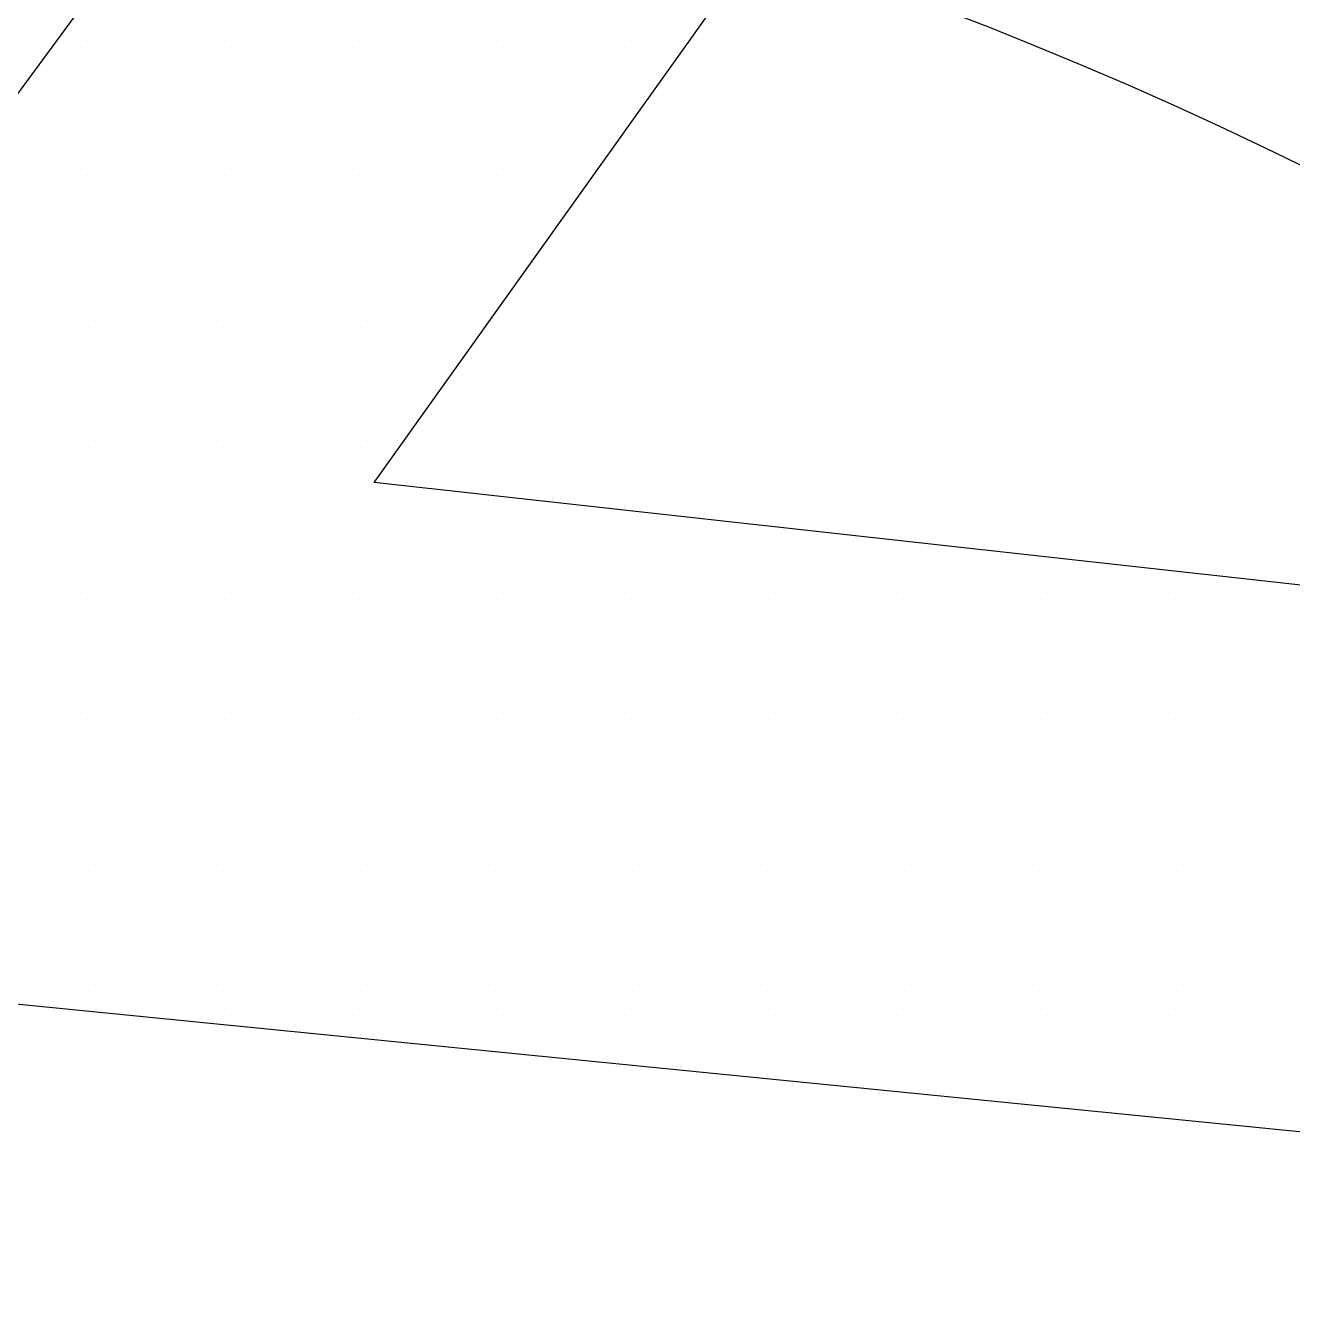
# Paper-space layout 'TOP_A1_00200_01-01-2017_MODELE' of a CAD drawing. Header units: metres. Extents: x 1274 to 2143, y 12 to 312.
# Drawn here: x 1538.615 to 1540.922, y 158.663 to 160.978 of the extents above; entities that cross this region are included whole.
import ezdxf

# ---------------------------------------------------------------- set-up
doc = ezdxf.new("R2010")
doc.units = ezdxf.units.M
doc.header["$LTSCALE"] = 2
doc.set_wipeout_variables(frame=1)
doc.linetypes.add('CACHEX2', pattern=[0.75, 0.5, -0.25])
for name, color, linetype in [('CARTOUCHE', 7, 'Continuous'), ('LOGO', 4, 'Continuous'), ('rosace', 7, 'Continuous')]:
    doc.layers.add(name, color=color, linetype=linetype)

# ---------------------------------------------------------------- blocks, each defined once
blk = doc.blocks.new('A$C715108E3')
at = {"layer": 'LOGO', "color": 131}
for p, q in [((-1.4405, -1.9557), (-1.4405, -1.9557)), ((-1.3512, -1.9557), (-1.3512, -1.9557)), ((-1.2594, -1.9557), (-1.2594, -1.9557)), ((-1.1674, -1.9557), (-1.1674, -1.9557)), ((-1.0761, -1.9557), (-1.0761, -1.9557)), ((-0.9841, -1.9557), (-0.9841, -1.9557)), ((-0.8921, -1.9557), (-0.8921, -1.9557)), ((-0.8008, -1.9557), (-0.8008, -1.9557)), ((-0.7088, -1.9557), (-0.7088, -1.9557)), ((-0.6172, -1.9557), (-0.6172, -1.9557)), ((-0.5255, -1.9557), (-0.5255, -1.9557)), ((-0.4339, -1.9557), (-0.4339, -1.9557)), ((-0.3418, -1.9557), (-0.3418, -1.9557)), ((-0.2508, -1.9557), (-0.2508, -1.9557)), ((-0.1587, -1.9557), (-0.1587, -1.9557)), ((-0.0667, -1.9557), (-0.0667, -1.9557)), ((0.0251, -1.9557), (0.0251, -1.9557)), ((0.1166, -1.9557), (0.1166, -1.9557)), ((0.2084, -1.9557), (0.2084, -1.9557)), ((0.3002, -1.9557), (0.3002, -1.9557)), ((0.3915, -1.9557), (0.3915, -1.9557)), ((-1.5083, -2.0481), (-1.5083, -2.0481)), ((-1.4888, -2.0481), (-1.4888, -2.0481)), ((-1.397, -2.0481), (-1.397, -2.0481)), ((-1.305, -2.0481), (-1.305, -2.0481)), ((-1.2137, -2.0481), (-1.2137, -2.0481)), ((-1.1217, -2.0481), (-1.1217, -2.0481)), ((-1.0296, -2.0481), (-1.0296, -2.0481)), ((-0.9386, -2.0481), (-0.9386, -2.0481)), ((-0.8465, -2.0481), (-0.8465, -2.0481)), ((-0.7549, -2.0481), (-0.7549, -2.0481)), ((-0.6634, -2.0481), (-0.6634, -2.0481)), ((-0.5712, -2.0481), (-0.5712, -2.0481)), ((-0.4796, -2.0481), (-0.4796, -2.0481)), ((-0.3883, -2.0481), (-0.3883, -2.0481)), ((-0.2963, -2.0481), (-0.2963, -2.0481)), ((-0.2043, -2.0481), (-0.2043, -2.0481)), ((-0.1124, -2.0481), (-0.1124, -2.0481)), ((-0.021, -2.0481), (-0.021, -2.0481)), ((0.0708, -2.0481), (0.0708, -2.0481)), ((0.1627, -2.0481), (0.1627, -2.0481)), ((0.2541, -2.0481), (0.2541, -2.0481)), ((0.346, -2.0481), (0.346, -2.0481)), ((-1.4427, -2.1393), (-1.4427, -2.1393)), ((-1.3512, -2.1393), (-1.3512, -2.1393)), ((-1.2594, -2.1393), (-1.2594, -2.1393)), ((-1.1674, -2.1393), (-1.1674, -2.1393)), ((-1.0761, -2.1393), (-1.0761, -2.1393)), ((-0.9841, -2.1393), (-0.9841, -2.1393)), ((-0.8921, -2.1393), (-0.8921, -2.1393)), ((-0.8008, -2.1393), (-0.8008, -2.1393)), ((-0.7088, -2.1393), (-0.7088, -2.1393)), ((-0.6172, -2.1393), (-0.6172, -2.1393)), ((-0.5255, -2.1393), (-0.5255, -2.1393)), ((-0.4339, -2.1393), (-0.4339, -2.1393)), ((-0.3418, -2.1393), (-0.3418, -2.1393)), ((-0.2508, -2.1393), (-0.2508, -2.1393)), ((-0.1587, -2.1393), (-0.1587, -2.1393)), ((-0.0667, -2.1393), (-0.0667, -2.1393)), ((0.0251, -2.1393), (0.0251, -2.1393)), ((0.1166, -2.1393), (0.1166, -2.1393)), ((0.2084, -2.1393), (0.2084, -2.1393)), ((0.3002, -2.1393), (0.3002, -2.1393)), ((-1.4888, -2.2308), (-1.4888, -2.2308)), ((-1.397, -2.2308), (-1.397, -2.2308)), ((-1.305, -2.2308), (-1.305, -2.2308)), ((-1.2137, -2.2308), (-1.2137, -2.2308)), ((-1.1217, -2.2308), (-1.1217, -2.2308)), ((-1.0296, -2.2308), (-1.0296, -2.2308)), ((-0.9386, -2.2308), (-0.9386, -2.2308)), ((-0.8465, -2.2308), (-0.8465, -2.2308)), ((-0.7549, -2.2308), (-0.7549, -2.2308)), ((-0.6634, -2.2308), (-0.6634, -2.2308)), ((-0.5712, -2.2308), (-0.5712, -2.2308)), ((-0.4796, -2.2308), (-0.4796, -2.2308)), ((-0.3883, -2.2308), (-0.3883, -2.2308)), ((-0.2963, -2.2308), (-0.2963, -2.2308)), ((-0.2043, -2.2308), (-0.2043, -2.2308)), ((-0.1124, -2.2308), (-0.1124, -2.2308)), ((-0.021, -2.2308), (-0.021, -2.2308)), ((0.0708, -2.2308), (0.0708, -2.2308)), ((0.1627, -2.2308), (0.1627, -2.2308)), ((0.2541, -2.2308), (0.2541, -2.2308)), ((-1.4427, -2.3232), (-1.4427, -2.3232)), ((-1.3512, -2.3232), (-1.3512, -2.3232)), ((-1.2594, -2.3232), (-1.2594, -2.3232)), ((-1.1674, -2.3232), (-1.1674, -2.3232)), ((-1.0761, -2.3232), (-1.0761, -2.3232)), ((-0.9841, -2.3232), (-0.9841, -2.3232)), ((-0.8921, -2.3232), (-0.8921, -2.3232)), ((-0.8008, -2.3232), (-0.8008, -2.3232)), ((-0.7088, -2.3232), (-0.7088, -2.3232)), ((-0.6172, -2.3232), (-0.6172, -2.3232)), ((-0.5255, -2.3232), (-0.5255, -2.3232)), ((-0.4339, -2.3232), (-0.4339, -2.3232)), ((-0.3418, -2.3232), (-0.3418, -2.3232)), ((-0.2508, -2.3232), (-0.2508, -2.3232)), ((-0.1587, -2.3232), (-0.1587, -2.3232)), ((-0.0667, -2.3232), (-0.0667, -2.3232)), ((0.0251, -2.3232), (0.0251, -2.3232)), ((0.1166, -2.3232), (0.1166, -2.3232)), ((0.2084, -2.3232), (0.2084, -2.3232)), ((-1.4888, -2.4144), (-1.4888, -2.4144)), ((-1.397, -2.4144), (-1.397, -2.4144)), ((-1.305, -2.4144), (-1.305, -2.4144)), ((-1.2137, -2.4144), (-1.2137, -2.4144)), ((-1.1217, -2.4144), (-1.1217, -2.4144)), ((-1.0296, -2.4144), (-1.0296, -2.4144)), ((-0.9386, -2.4144), (-0.9386, -2.4144)), ((-0.8465, -2.4144), (-0.8465, -2.4144)), ((-0.7549, -2.4144), (-0.7549, -2.4144)), ((-0.6634, -2.4144), (-0.6634, -2.4144)), ((-0.5712, -2.4144), (-0.5712, -2.4144)), ((-0.4796, -2.4144), (-0.4796, -2.4144)), ((-0.3883, -2.4144), (-0.3883, -2.4144)), ((-0.2963, -2.4144), (-0.2963, -2.4144)), ((-0.2043, -2.4144), (-0.2043, -2.4144)), ((-0.1124, -2.4144), (-0.1124, -2.4144)), ((-0.021, -2.4144), (-0.021, -2.4144)), ((0.0708, -2.4144), (0.0708, -2.4144)), ((-1.4427, -2.507), (-1.4427, -2.507)), ((-1.3512, -2.507), (-1.3512, -2.507)), ((-1.2594, -2.507), (-1.2594, -2.507)), ((-1.1674, -2.507), (-1.1674, -2.507)), ((-1.0761, -2.507), (-1.0761, -2.507)), ((-0.9841, -2.507), (-0.9841, -2.507)), ((-0.8921, -2.507), (-0.8921, -2.507)), ((-0.8008, -2.507), (-0.8008, -2.507)), ((-0.7088, -2.507), (-0.7088, -2.507)), ((-0.6172, -2.507), (-0.6172, -2.507)), ((-0.5255, -2.507), (-0.5255, -2.507)), ((-0.4339, -2.507), (-0.4339, -2.507)), ((-0.3418, -2.507), (-0.3418, -2.507)), ((-0.2508, -2.507), (-0.2508, -2.507)), ((-0.1587, -2.507), (-0.1587, -2.507)), ((-0.0667, -2.507), (-0.0667, -2.507)), ((0.0251, -2.507), (0.0251, -2.507)), ((-1.4888, -2.5983), (-1.4888, -2.5983)), ((-1.397, -2.5983), (-1.397, -2.5983)), ((-1.305, -2.5983), (-1.305, -2.5983)), ((-1.2137, -2.5983), (-1.2137, -2.5983)), ((-1.1217, -2.5983), (-1.1217, -2.5983)), ((-1.0296, -2.5983), (-1.0296, -2.5983)), ((-0.9386, -2.5983), (-0.9386, -2.5983)), ((-0.8465, -2.5983), (-0.8465, -2.5983)), ((-0.7549, -2.5983), (-0.7549, -2.5983)), ((-0.6634, -2.5983), (-0.6634, -2.5983)), ((-0.5712, -2.5983), (-0.5712, -2.5983)), ((-0.4796, -2.5983), (-0.4796, -2.5983)), ((-0.3883, -2.5983), (-0.3883, -2.5983)), ((-0.2963, -2.5983), (-0.2963, -2.5983)), ((-0.2043, -2.5983), (-0.2043, -2.5983)), ((-0.1124, -2.5983), (-0.1124, -2.5983)), ((-0.021, -2.5983), (-0.021, -2.5983)), ((-1.4427, -2.6898), (-1.4427, -2.6898)), ((-1.3512, -2.6898), (-1.3512, -2.6898)), ((-1.2594, -2.6898), (-1.2594, -2.6898)), ((-1.1674, -2.6898), (-1.1674, -2.6898)), ((-1.0761, -2.6898), (-1.0761, -2.6898)), ((-0.9841, -2.6898), (-0.9841, -2.6898)), ((-0.8921, -2.6898), (-0.8921, -2.6898)), ((-0.8008, -2.6898), (-0.8008, -2.6898)), ((-0.7088, -2.6898), (-0.7088, -2.6898)), ((-0.6172, -2.6898), (-0.6172, -2.6898)), ((-0.5255, -2.6898), (-0.5255, -2.6898)), ((-0.4339, -2.6898), (-0.4339, -2.6898)), ((-0.3418, -2.6898), (-0.3418, -2.6898)), ((-0.2508, -2.6898), (-0.2508, -2.6898)), ((-0.1587, -2.6898), (-0.1587, -2.6898)), ((-0.0667, -2.6898), (-0.0667, -2.6898)), ((-1.4888, -2.782), (-1.4888, -2.782)), ((-1.397, -2.782), (-1.397, -2.782)), ((-1.305, -2.782), (-1.305, -2.782)), ((-1.2137, -2.782), (-1.2137, -2.782)), ((-1.1217, -2.782), (-1.1217, -2.782)), ((-1.0296, -2.782), (-1.0296, -2.782)), ((-0.9386, -2.782), (-0.9386, -2.782)), ((-0.8465, -2.782), (-0.8465, -2.782)), ((-0.7549, -2.782), (-0.7549, -2.782)), ((-0.6634, -2.782), (-0.6634, -2.782)), ((-0.5712, -2.782), (-0.5712, -2.782)), ((-0.4796, -2.782), (-0.4796, -2.782)), ((-0.3883, -2.782), (-0.3883, -2.782)), ((-0.2963, -2.782), (-0.2963, -2.782)), ((-0.2043, -2.782), (-0.2043, -2.782)), ((-0.1124, -2.782), (-0.1124, -2.782)), ((-1.4427, -2.8734), (-1.4427, -2.8734)), ((-1.3512, -2.8734), (-1.3512, -2.8734)), ((-1.2594, -2.8734), (-1.2594, -2.8734)), ((-1.1674, -2.8734), (-1.1674, -2.8734)), ((-1.0761, -2.8734), (-1.0761, -2.8734)), ((-0.9841, -2.8734), (-0.9841, -2.8734)), ((-0.8921, -2.8734), (-0.8921, -2.8734)), ((-0.8008, -2.8734), (-0.8008, -2.8734)), ((-0.7088, -2.8734), (-0.7088, -2.8734)), ((-0.6172, -2.8734), (-0.6172, -2.8734)), ((-0.5255, -2.8734), (-0.5255, -2.8734)), ((-0.4339, -2.8734), (-0.4339, -2.8734)), ((-0.3418, -2.8734), (-0.3418, -2.8734)), ((-0.2508, -2.8734), (-0.2508, -2.8734)), ((-1.4888, -2.9649), (-1.4888, -2.9649)), ((-1.397, -2.9649), (-1.397, -2.9649)), ((-1.305, -2.9649), (-1.305, -2.9649)), ((-1.2137, -2.9649), (-1.2137, -2.9649)), ((-1.1217, -2.9649), (-1.1217, -2.9649)), ((-1.0296, -2.9649), (-1.0296, -2.9649)), ((-0.9386, -2.9649), (-0.9386, -2.9649)), ((-0.8465, -2.9649), (-0.8465, -2.9649)), ((-0.7549, -2.9649), (-0.7549, -2.9649)), ((-0.6634, -2.9649), (-0.6634, -2.9649)), ((-0.5712, -2.9649), (-0.5712, -2.9649)), ((-0.4796, -2.9649), (-0.4796, -2.9649)), ((-0.3883, -2.9649), (-0.3883, -2.9649)), ((-0.2963, -2.9649), (-0.2963, -2.9649)), ((-1.4427, -3.0571), (-1.4427, -3.0571)), ((-1.3512, -3.0571), (-1.3512, -3.0571)), ((-1.2594, -3.0571), (-1.2594, -3.0571)), ((-1.1674, -3.0571), (-1.1674, -3.0571)), ((-1.0761, -3.0571), (-1.0761, -3.0571)), ((-0.9841, -3.0571), (-0.9841, -3.0571)), ((-0.8921, -3.0571), (-0.8921, -3.0571)), ((-0.8008, -3.0571), (-0.8008, -3.0571)), ((-0.7088, -3.0571), (-0.7088, -3.0571)), ((-0.6172, -3.0571), (-0.6172, -3.0571)), ((-0.5255, -3.0571), (-0.5255, -3.0571)), ((-0.4339, -3.0571), (-0.4339, -3.0571)), ((-0.3418, -3.0571), (-0.3418, -3.0571)), ((-1.4888, -3.1485), (-1.4888, -3.1485)), ((-1.397, -3.1485), (-1.397, -3.1485)), ((-1.305, -3.1485), (-1.305, -3.1485)), ((-1.2137, -3.1485), (-1.2137, -3.1485)), ((-1.1217, -3.1485), (-1.1217, -3.1485)), ((-1.0296, -3.1485), (-1.0296, -3.1485)), ((-0.9386, -3.1485), (-0.9386, -3.1485)), ((-0.8465, -3.1485), (-0.8465, -3.1485)), ((-0.7549, -3.1485), (-0.7549, -3.1485)), ((-0.6634, -3.1485), (-0.6634, -3.1485)), ((-0.5712, -3.1485), (-0.5712, -3.1485)), ((-0.4796, -3.1485), (-0.4796, -3.1485)), ((-0.3883, -3.1485), (-0.3883, -3.1485)), ((-1.4427, -3.24), (-1.4427, -3.24)), ((-1.3512, -3.24), (-1.3512, -3.24)), ((-1.2594, -3.24), (-1.2594, -3.24)), ((-1.1674, -3.24), (-1.1674, -3.24)), ((-1.0761, -3.24), (-1.0761, -3.24)), ((-0.9841, -3.24), (-0.9841, -3.24)), ((-0.8921, -3.24), (-0.8921, -3.24)), ((-0.8008, -3.24), (-0.8008, -3.24)), ((-0.7088, -3.24), (-0.7088, -3.24)), ((-0.6172, -3.24), (-0.6172, -3.24)), ((-0.5255, -3.24), (-0.5255, -3.24)), ((-1.4888, -3.3324), (-1.4888, -3.3324)), ((-1.397, -3.3324), (-1.397, -3.3324)), ((-1.305, -3.3324), (-1.305, -3.3324)), ((-1.2137, -3.3324), (-1.2137, -3.3324)), ((-1.1217, -3.3324), (-1.1217, -3.3324)), ((-1.0296, -3.3324), (-1.0296, -3.3324)), ((-0.9386, -3.3324), (-0.9386, -3.3324)), ((-0.8465, -3.3324), (-0.8465, -3.3324)), ((-0.7549, -3.3324), (-0.7549, -3.3324)), ((-0.6634, -3.3324), (-0.6634, -3.3324)), ((-0.5712, -3.3324), (-0.5712, -3.3324)), ((-0.4796, -3.3324), (-0.4796, -3.3324)), ((-0.3883, -3.3324), (-0.3883, -3.3324)), ((-0.2963, -3.3324), (-0.2963, -3.3324)), ((-0.2043, -3.3324), (-0.2043, -3.3324)), ((-0.1124, -3.3324), (-0.1124, -3.3324)), ((-0.021, -3.3324), (-0.021, -3.3324)), ((-1.4427, -3.4237), (-1.4427, -3.4237)), ((-1.3512, -3.4237), (-1.3512, -3.4237)), ((-1.2594, -3.4237), (-1.2594, -3.4237)), ((-1.1674, -3.4237), (-1.1674, -3.4237)), ((-1.0761, -3.4237), (-1.0761, -3.4237)), ((-0.9841, -3.4237), (-0.9841, -3.4237)), ((-0.8921, -3.4237), (-0.8921, -3.4237)), ((-0.8008, -3.4237), (-0.8008, -3.4237)), ((-0.7088, -3.4237), (-0.7088, -3.4237)), ((-0.6172, -3.4237), (-0.6172, -3.4237)), ((-0.5255, -3.4237), (-0.5255, -3.4237)), ((-0.4339, -3.4237), (-0.4339, -3.4237)), ((-0.3418, -3.4237), (-0.3418, -3.4237)), ((-0.2508, -3.4237), (-0.2508, -3.4237)), ((-0.1587, -3.4237), (-0.1587, -3.4237)), ((-0.0667, -3.4237), (-0.0667, -3.4237)), ((0.0251, -3.4237), (0.0251, -3.4237)), ((0.1166, -3.4237), (0.1166, -3.4237)), ((0.2084, -3.4237), (0.2084, -3.4237)), ((0.3002, -3.4237), (0.3002, -3.4237)), ((0.3915, -3.4237), (0.3915, -3.4237)), ((0.4835, -3.4237), (0.4835, -3.4237)), ((0.5755, -3.4237), (0.5755, -3.4237)), ((0.6668, -3.4237), (0.6668, -3.4237)), ((0.7588, -3.4237), (0.7588, -3.4237)), ((0.8509, -3.4237), (0.8509, -3.4237)), ((-1.4888, -3.5153), (-1.4888, -3.5153)), ((-1.397, -3.5153), (-1.397, -3.5153)), ((-1.305, -3.5153), (-1.305, -3.5153)), ((-1.2137, -3.5153), (-1.2137, -3.5153)), ((-1.1217, -3.5153), (-1.1217, -3.5153)), ((-1.0296, -3.5153), (-1.0296, -3.5153)), ((-0.9386, -3.5153), (-0.9386, -3.5153)), ((-0.8465, -3.5153), (-0.8465, -3.5153)), ((-0.7549, -3.5153), (-0.7549, -3.5153)), ((-0.6634, -3.5153), (-0.6634, -3.5153)), ((-0.5712, -3.5153), (-0.5712, -3.5153)), ((-0.4796, -3.5153), (-0.4796, -3.5153)), ((-0.3883, -3.5153), (-0.3883, -3.5153)), ((-0.2963, -3.5153), (-0.2963, -3.5153)), ((-0.2043, -3.5153), (-0.2043, -3.5153)), ((-0.1124, -3.5153), (-0.1124, -3.5153)), ((-0.021, -3.5153), (-0.021, -3.5153)), ((0.0708, -3.5153), (0.0708, -3.5153)), ((0.1627, -3.5153), (0.1627, -3.5153)), ((0.2541, -3.5153), (0.2541, -3.5153)), ((0.346, -3.5153), (0.346, -3.5153)), ((0.438, -3.5153), (0.438, -3.5153)), ((0.5293, -3.5153), (0.5293, -3.5153)), ((0.6213, -3.5153), (0.6213, -3.5153)), ((0.7131, -3.5153), (0.7131, -3.5153)), ((0.8044, -3.5153), (0.8044, -3.5153)), ((0.8962, -3.5153), (0.8962, -3.5153)), ((0.988, -3.5153), (0.988, -3.5153)), ((1.0801, -3.5153), (1.0801, -3.5153)), ((1.1713, -3.5153), (1.1713, -3.5153)), ((1.2634, -3.5153), (1.2634, -3.5153)), ((1.3554, -3.5153), (1.3554, -3.5153)), ((1.4466, -3.5153), (1.4466, -3.5153)), ((1.5387, -3.5153), (1.5387, -3.5153)), ((1.6305, -3.5153), (1.6305, -3.5153)), ((-1.4427, -3.6077), (-1.4427, -3.6077)), ((-1.3512, -3.6077), (-1.3512, -3.6077)), ((-1.2594, -3.6077), (-1.2594, -3.6077)), ((-1.1674, -3.6077), (-1.1674, -3.6077)), ((-1.0761, -3.6077), (-1.0761, -3.6077)), ((-0.9841, -3.6077), (-0.9841, -3.6077)), ((-0.8921, -3.6077), (-0.8921, -3.6077)), ((-0.8008, -3.6077), (-0.8008, -3.6077)), ((-0.7088, -3.6077), (-0.7088, -3.6077)), ((-0.6172, -3.6077), (-0.6172, -3.6077)), ((-0.5255, -3.6077), (-0.5255, -3.6077)), ((-0.4339, -3.6077), (-0.4339, -3.6077)), ((-0.3418, -3.6077), (-0.3418, -3.6077)), ((-0.2508, -3.6077), (-0.2508, -3.6077)), ((-0.1587, -3.6077), (-0.1587, -3.6077)), ((-0.0667, -3.6077), (-0.0667, -3.6077)), ((0.0251, -3.6077), (0.0251, -3.6077)), ((0.1166, -3.6077), (0.1166, -3.6077)), ((0.2084, -3.6077), (0.2084, -3.6077)), ((0.3002, -3.6077), (0.3002, -3.6077)), ((0.3915, -3.6077), (0.3915, -3.6077)), ((0.4835, -3.6077), (0.4835, -3.6077)), ((0.5755, -3.6077), (0.5755, -3.6077)), ((0.6668, -3.6077), (0.6668, -3.6077)), ((0.7588, -3.6077), (0.7588, -3.6077)), ((0.8509, -3.6077), (0.8509, -3.6077)), ((0.9425, -3.6077), (0.9425, -3.6077)), ((1.0341, -3.6077), (1.0341, -3.6077)), ((1.1258, -3.6077), (1.1258, -3.6077)), ((1.2178, -3.6077), (1.2178, -3.6077)), ((1.3091, -3.6077), (1.3091, -3.6077)), ((1.4011, -3.6077), (1.4011, -3.6077)), ((1.4929, -3.6077), (1.4929, -3.6077)), ((1.584, -3.6077), (1.584, -3.6077)), ((1.6762, -3.6077), (1.6762, -3.6077)), ((1.7681, -3.6077), (1.7681, -3.6077)), ((1.8591, -3.6077), (1.8591, -3.6077)), ((1.9512, -3.6077), (1.9512, -3.6077)), ((2.0432, -3.6077), (2.0432, -3.6077)), ((2.1344, -3.6077), (2.1344, -3.6077)), ((2.2265, -3.6077), (2.2265, -3.6077)), ((2.3183, -3.6077), (2.3183, -3.6077)), ((-1.4888, -3.699), (-1.4888, -3.699)), ((-1.397, -3.699), (-1.397, -3.699)), ((-1.305, -3.699), (-1.305, -3.699)), ((-1.2137, -3.699), (-1.2137, -3.699)), ((-1.1217, -3.699), (-1.1217, -3.699)), ((-1.0296, -3.699), (-1.0296, -3.699)), ((-0.9386, -3.699), (-0.9386, -3.699)), ((-0.8465, -3.699), (-0.8465, -3.699)), ((-0.7549, -3.699), (-0.7549, -3.699)), ((-0.6634, -3.699), (-0.6634, -3.699)), ((-0.5712, -3.699), (-0.5712, -3.699)), ((-0.4796, -3.699), (-0.4796, -3.699)), ((-0.3883, -3.699), (-0.3883, -3.699)), ((-0.2963, -3.699), (-0.2963, -3.699)), ((-0.2043, -3.699), (-0.2043, -3.699)), ((-0.1124, -3.699), (-0.1124, -3.699)), ((-0.021, -3.699), (-0.021, -3.699)), ((0.0708, -3.699), (0.0708, -3.699)), ((0.1627, -3.699), (0.1627, -3.699)), ((0.2541, -3.699), (0.2541, -3.699)), ((0.346, -3.699), (0.346, -3.699)), ((0.438, -3.699), (0.438, -3.699)), ((0.5293, -3.699), (0.5293, -3.699)), ((0.6213, -3.699), (0.6213, -3.699)), ((0.7131, -3.699), (0.7131, -3.699)), ((0.8044, -3.699), (0.8044, -3.699)), ((0.8962, -3.699), (0.8962, -3.699)), ((0.988, -3.699), (0.988, -3.699)), ((1.0801, -3.699), (1.0801, -3.699)), ((1.1713, -3.699), (1.1713, -3.699)), ((1.2634, -3.699), (1.2634, -3.699)), ((1.3554, -3.699), (1.3554, -3.699)), ((1.4466, -3.699), (1.4466, -3.699)), ((1.5387, -3.699), (1.5387, -3.699)), ((1.6305, -3.699), (1.6305, -3.699)), ((1.722, -3.699), (1.722, -3.699)), ((1.8138, -3.699), (1.8138, -3.699)), ((1.9056, -3.699), (1.9056, -3.699)), ((1.9969, -3.699), (1.9969, -3.699)), ((2.0889, -3.699), (2.0889, -3.699)), ((2.1807, -3.699), (2.1807, -3.699)), ((2.2726, -3.699), (2.2726, -3.699)), ((-1.4427, -3.7904), (-1.4427, -3.7904)), ((-1.3512, -3.7904), (-1.3512, -3.7904)), ((-1.2594, -3.7904), (-1.2594, -3.7904)), ((-1.1674, -3.7904), (-1.1674, -3.7904)), ((-1.0761, -3.7904), (-1.0761, -3.7904)), ((-0.9841, -3.7904), (-0.9841, -3.7904)), ((-0.8921, -3.7904), (-0.8921, -3.7904)), ((-0.8008, -3.7904), (-0.8008, -3.7904)), ((-0.7088, -3.7904), (-0.7088, -3.7904)), ((-0.6172, -3.7904), (-0.6172, -3.7904)), ((-0.5255, -3.7904), (-0.5255, -3.7904)), ((-0.4339, -3.7904), (-0.4339, -3.7904)), ((-0.3418, -3.7904), (-0.3418, -3.7904)), ((-0.2508, -3.7904), (-0.2508, -3.7904)), ((-0.1587, -3.7904), (-0.1587, -3.7904)), ((-0.0667, -3.7904), (-0.0667, -3.7904)), ((0.0251, -3.7904), (0.0251, -3.7904)), ((0.1166, -3.7904), (0.1166, -3.7904)), ((0.2084, -3.7904), (0.2084, -3.7904)), ((0.3002, -3.7904), (0.3002, -3.7904)), ((0.3915, -3.7904), (0.3915, -3.7904)), ((0.4835, -3.7904), (0.4835, -3.7904)), ((0.5755, -3.7904), (0.5755, -3.7904)), ((0.6668, -3.7904), (0.6668, -3.7904)), ((0.7588, -3.7904), (0.7588, -3.7904)), ((0.8509, -3.7904), (0.8509, -3.7904)), ((0.9425, -3.7904), (0.9425, -3.7904)), ((1.0341, -3.7904), (1.0341, -3.7904)), ((1.1258, -3.7904), (1.1258, -3.7904)), ((1.2178, -3.7904), (1.2178, -3.7904)), ((1.3091, -3.7904), (1.3091, -3.7904)), ((1.4011, -3.7904), (1.4011, -3.7904)), ((1.4929, -3.7904), (1.4929, -3.7904)), ((1.584, -3.7904), (1.584, -3.7904)), ((1.6762, -3.7904), (1.6762, -3.7904)), ((1.7681, -3.7904), (1.7681, -3.7904)), ((1.8591, -3.7904), (1.8591, -3.7904)), ((1.9512, -3.7904), (1.9512, -3.7904)), ((2.0432, -3.7904), (2.0432, -3.7904)), ((2.1344, -3.7904), (2.1344, -3.7904)), ((2.2265, -3.7904), (2.2265, -3.7904)), ((2.3183, -3.7904), (2.3183, -3.7904)), ((-1.4888, -3.8826), (-1.4888, -3.8826)), ((-1.397, -3.8826), (-1.397, -3.8826)), ((-1.305, -3.8826), (-1.305, -3.8826)), ((-1.2137, -3.8826), (-1.2137, -3.8826)), ((-1.1217, -3.8826), (-1.1217, -3.8826)), ((-1.0296, -3.8826), (-1.0296, -3.8826)), ((-0.9386, -3.8826), (-0.9386, -3.8826)), ((-0.8465, -3.8826), (-0.8465, -3.8826)), ((-0.7549, -3.8826), (-0.7549, -3.8826)), ((-0.6634, -3.8826), (-0.6634, -3.8826)), ((-0.5712, -3.8826), (-0.5712, -3.8826)), ((-0.4796, -3.8826), (-0.4796, -3.8826)), ((-0.3883, -3.8826), (-0.3883, -3.8826)), ((-0.2963, -3.8826), (-0.2963, -3.8826)), ((-0.2043, -3.8826), (-0.2043, -3.8826)), ((-0.1124, -3.8826), (-0.1124, -3.8826)), ((-0.021, -3.8826), (-0.021, -3.8826)), ((0.0708, -3.8826), (0.0708, -3.8826)), ((0.1627, -3.8826), (0.1627, -3.8826)), ((0.2541, -3.8826), (0.2541, -3.8826)), ((0.346, -3.8826), (0.346, -3.8826)), ((0.438, -3.8826), (0.438, -3.8826)), ((0.5293, -3.8826), (0.5293, -3.8826)), ((0.6213, -3.8826), (0.6213, -3.8826)), ((0.7131, -3.8826), (0.7131, -3.8826)), ((0.8044, -3.8826), (0.8044, -3.8826)), ((0.8962, -3.8826), (0.8962, -3.8826)), ((0.988, -3.8826), (0.988, -3.8826)), ((1.0801, -3.8826), (1.0801, -3.8826)), ((1.1713, -3.8826), (1.1713, -3.8826)), ((1.2634, -3.8826), (1.2634, -3.8826)), ((1.3554, -3.8826), (1.3554, -3.8826)), ((1.4466, -3.8826), (1.4466, -3.8826)), ((1.5387, -3.8826), (1.5387, -3.8826)), ((1.6305, -3.8826), (1.6305, -3.8826)), ((1.722, -3.8826), (1.722, -3.8826)), ((1.8138, -3.8826), (1.8138, -3.8826)), ((1.9056, -3.8826), (1.9056, -3.8826)), ((1.9969, -3.8826), (1.9969, -3.8826)), ((2.0889, -3.8826), (2.0889, -3.8826)), ((2.1807, -3.8826), (2.1807, -3.8826)), ((2.2726, -3.8826), (2.2726, -3.8826)), ((-1.4427, -3.9741), (-1.4427, -3.9741)), ((-1.3512, -3.9741), (-1.3512, -3.9741)), ((-1.2594, -3.9741), (-1.2594, -3.9741)), ((-1.1674, -3.9741), (-1.1674, -3.9741)), ((-1.0761, -3.9741), (-1.0761, -3.9741)), ((-0.9841, -3.9741), (-0.9841, -3.9741)), ((-0.8921, -3.9741), (-0.8921, -3.9741)), ((-0.8008, -3.9741), (-0.8008, -3.9741)), ((-0.7088, -3.9741), (-0.7088, -3.9741)), ((-0.6172, -3.9741), (-0.6172, -3.9741)), ((-0.5255, -3.9741), (-0.5255, -3.9741)), ((-0.4339, -3.9741), (-0.4339, -3.9741)), ((-0.3418, -3.9741), (-0.3418, -3.9741)), ((-0.2508, -3.9741), (-0.2508, -3.9741)), ((-0.1587, -3.9741), (-0.1587, -3.9741)), ((-0.0667, -3.9741), (-0.0667, -3.9741)), ((0.0251, -3.9741), (0.0251, -3.9741)), ((0.1166, -3.9741), (0.1166, -3.9741)), ((0.2084, -3.9741), (0.2084, -3.9741)), ((0.3002, -3.9741), (0.3002, -3.9741)), ((0.3915, -3.9741), (0.3915, -3.9741)), ((0.4835, -3.9741), (0.4835, -3.9741)), ((0.5755, -3.9741), (0.5755, -3.9741)), ((0.6668, -3.9741), (0.6668, -3.9741)), ((0.7588, -3.9741), (0.7588, -3.9741)), ((0.8509, -3.9741), (0.8509, -3.9741)), ((0.9425, -3.9741), (0.9425, -3.9741)), ((1.0341, -3.9741), (1.0341, -3.9741)), ((1.1258, -3.9741), (1.1258, -3.9741)), ((1.2178, -3.9741), (1.2178, -3.9741)), ((1.3091, -3.9741), (1.3091, -3.9741)), ((1.4011, -3.9741), (1.4011, -3.9741)), ((1.4929, -3.9741), (1.4929, -3.9741)), ((1.584, -3.9741), (1.584, -3.9741)), ((1.6762, -3.9741), (1.6762, -3.9741)), ((1.7681, -3.9741), (1.7681, -3.9741)), ((1.8591, -3.9741), (1.8591, -3.9741)), ((1.9512, -3.9741), (1.9512, -3.9741)), ((2.0432, -3.9741), (2.0432, -3.9741)), ((2.1344, -3.9741), (2.1344, -3.9741)), ((2.2265, -3.9741), (2.2265, -3.9741)), ((2.3183, -3.9741), (2.3183, -3.9741)), ((-1.4888, -4.0654), (-1.4888, -4.0654)), ((-1.397, -4.0654), (-1.397, -4.0654)), ((-1.305, -4.0654), (-1.305, -4.0654)), ((-1.2137, -4.0654), (-1.2137, -4.0654)), ((-1.1217, -4.0654), (-1.1217, -4.0654)), ((-1.0296, -4.0654), (-1.0296, -4.0654)), ((-0.9386, -4.0654), (-0.9386, -4.0654)), ((-0.8465, -4.0654), (-0.8465, -4.0654)), ((-0.7549, -4.0654), (-0.7549, -4.0654)), ((-0.6634, -4.0654), (-0.6634, -4.0654)), ((-0.5712, -4.0654), (-0.5712, -4.0654)), ((-0.4796, -4.0654), (-0.4796, -4.0654)), ((-0.3883, -4.0654), (-0.3883, -4.0654)), ((-0.2963, -4.0654), (-0.2963, -4.0654)), ((-0.2043, -4.0654), (-0.2043, -4.0654)), ((-0.1124, -4.0654), (-0.1124, -4.0654)), ((-0.021, -4.0654), (-0.021, -4.0654)), ((0.0708, -4.0654), (0.0708, -4.0654)), ((0.1627, -4.0654), (0.1627, -4.0654)), ((0.2541, -4.0654), (0.2541, -4.0654)), ((0.346, -4.0654), (0.346, -4.0654)), ((0.438, -4.0654), (0.438, -4.0654)), ((0.5293, -4.0654), (0.5293, -4.0654)), ((0.6213, -4.0654), (0.6213, -4.0654)), ((0.7131, -4.0654), (0.7131, -4.0654)), ((0.8044, -4.0654), (0.8044, -4.0654)), ((0.8962, -4.0654), (0.8962, -4.0654)), ((0.988, -4.0654), (0.988, -4.0654)), ((1.0801, -4.0654), (1.0801, -4.0654)), ((1.1713, -4.0654), (1.1713, -4.0654)), ((1.2634, -4.0654), (1.2634, -4.0654)), ((1.3554, -4.0654), (1.3554, -4.0654)), ((1.4466, -4.0654), (1.4466, -4.0654)), ((1.5387, -4.0654), (1.5387, -4.0654)), ((1.6305, -4.0654), (1.6305, -4.0654)), ((1.722, -4.0654), (1.722, -4.0654)), ((1.8138, -4.0654), (1.8138, -4.0654)), ((1.9056, -4.0654), (1.9056, -4.0654)), ((1.9969, -4.0654), (1.9969, -4.0654)), ((2.0889, -4.0654), (2.0889, -4.0654)), ((2.1807, -4.0654), (2.1807, -4.0654)), ((2.2726, -4.0654), (2.2726, -4.0654)), ((-1.4427, -4.1578), (-1.4427, -4.1578)), ((-1.3512, -4.1578), (-1.3512, -4.1578)), ((-1.2594, -4.1578), (-1.2594, -4.1578)), ((-1.1674, -4.1578), (-1.1674, -4.1578)), ((-1.0761, -4.1578), (-1.0761, -4.1578)), ((-0.9841, -4.1578), (-0.9841, -4.1578)), ((-0.8921, -4.1578), (-0.8921, -4.1578)), ((-0.8008, -4.1578), (-0.8008, -4.1578)), ((-0.7088, -4.1578), (-0.7088, -4.1578)), ((-0.6172, -4.1578), (-0.6172, -4.1578)), ((-0.5255, -4.1578), (-0.5255, -4.1578)), ((-0.4339, -4.1578), (-0.4339, -4.1578)), ((-0.3418, -4.1578), (-0.3418, -4.1578)), ((-0.2508, -4.1578), (-0.2508, -4.1578)), ((-0.1587, -4.1578), (-0.1587, -4.1578)), ((-0.0667, -4.1578), (-0.0667, -4.1578)), ((0.0251, -4.1578), (0.0251, -4.1578)), ((0.1166, -4.1578), (0.1166, -4.1578)), ((0.2084, -4.1578), (0.2084, -4.1578)), ((0.3002, -4.1578), (0.3002, -4.1578)), ((0.3915, -4.1578), (0.3915, -4.1578)), ((0.4835, -4.1578), (0.4835, -4.1578)), ((0.5755, -4.1578), (0.5755, -4.1578)), ((0.6668, -4.1578), (0.6668, -4.1578)), ((0.7588, -4.1578), (0.7588, -4.1578)), ((0.8509, -4.1578), (0.8509, -4.1578)), ((0.9425, -4.1578), (0.9425, -4.1578)), ((1.0341, -4.1578), (1.0341, -4.1578)), ((1.1258, -4.1578), (1.1258, -4.1578)), ((1.2178, -4.1578), (1.2178, -4.1578)), ((1.3091, -4.1578), (1.3091, -4.1578)), ((1.4011, -4.1578), (1.4011, -4.1578)), ((1.4929, -4.1578), (1.4929, -4.1578)), ((1.584, -4.1578), (1.584, -4.1578)), ((1.6762, -4.1578), (1.6762, -4.1578)), ((1.7681, -4.1578), (1.7681, -4.1578)), ((1.8591, -4.1578), (1.8591, -4.1578)), ((1.9512, -4.1578), (1.9512, -4.1578)), ((2.0432, -4.1578), (2.0432, -4.1578)), ((2.1344, -4.1578), (2.1344, -4.1578)), ((2.2265, -4.1578), (2.2265, -4.1578)), ((2.3183, -4.1578), (2.3183, -4.1578)), ((-1.4888, -4.2494), (-1.4888, -4.2494)), ((-1.397, -4.2494), (-1.397, -4.2494)), ((-1.305, -4.2494), (-1.305, -4.2494)), ((-1.2137, -4.2494), (-1.2137, -4.2494)), ((-1.1217, -4.2494), (-1.1217, -4.2494)), ((-1.0296, -4.2494), (-1.0296, -4.2494)), ((-0.9386, -4.2494), (-0.9386, -4.2494)), ((-0.8465, -4.2494), (-0.8465, -4.2494)), ((-0.7549, -4.2494), (-0.7549, -4.2494)), ((-0.6634, -4.2494), (-0.6634, -4.2494)), ((-0.5712, -4.2494), (-0.5712, -4.2494)), ((-0.4796, -4.2494), (-0.4796, -4.2494)), ((-0.3883, -4.2494), (-0.3883, -4.2494)), ((-0.2963, -4.2494), (-0.2963, -4.2494)), ((-0.2043, -4.2494), (-0.2043, -4.2494)), ((-0.1124, -4.2494), (-0.1124, -4.2494)), ((-0.021, -4.2494), (-0.021, -4.2494)), ((0.0708, -4.2494), (0.0708, -4.2494)), ((0.1627, -4.2494), (0.1627, -4.2494)), ((0.2541, -4.2494), (0.2541, -4.2494)), ((0.346, -4.2494), (0.346, -4.2494)), ((0.438, -4.2494), (0.438, -4.2494)), ((0.5293, -4.2494), (0.5293, -4.2494)), ((0.6213, -4.2494), (0.6213, -4.2494)), ((0.7131, -4.2494), (0.7131, -4.2494)), ((0.8044, -4.2494), (0.8044, -4.2494)), ((0.8962, -4.2494), (0.8962, -4.2494)), ((0.988, -4.2494), (0.988, -4.2494)), ((1.0801, -4.2494), (1.0801, -4.2494)), ((1.1713, -4.2494), (1.1713, -4.2494)), ((1.2634, -4.2494), (1.2634, -4.2494)), ((1.3554, -4.2494), (1.3554, -4.2494)), ((1.4466, -4.2494), (1.4466, -4.2494)), ((1.5387, -4.2494), (1.5387, -4.2494)), ((1.6305, -4.2494), (1.6305, -4.2494)), ((1.722, -4.2494), (1.722, -4.2494)), ((1.8138, -4.2494), (1.8138, -4.2494)), ((1.9056, -4.2494), (1.9056, -4.2494)), ((1.9969, -4.2494), (1.9969, -4.2494)), ((2.0889, -4.2494), (2.0889, -4.2494)), ((2.1807, -4.2494), (2.1807, -4.2494)), ((2.2726, -4.2494), (2.2726, -4.2494)), ((-1.4427, -4.3407), (-1.4427, -4.3407)), ((-1.3512, -4.3407), (-1.3512, -4.3407)), ((-1.2594, -4.3407), (-1.2594, -4.3407)), ((-1.1674, -4.3407), (-1.1674, -4.3407)), ((-1.0761, -4.3407), (-1.0761, -4.3407)), ((-0.9841, -4.3407), (-0.9841, -4.3407)), ((-0.8921, -4.3407), (-0.8921, -4.3407)), ((-0.8008, -4.3407), (-0.8008, -4.3407)), ((-0.7088, -4.3407), (-0.7088, -4.3407)), ((-0.6172, -4.3407), (-0.6172, -4.3407)), ((-0.5255, -4.3407), (-0.5255, -4.3407)), ((-0.4339, -4.3407), (-0.4339, -4.3407)), ((-0.3418, -4.3407), (-0.3418, -4.3407)), ((-0.2508, -4.3407), (-0.2508, -4.3407)), ((-0.1587, -4.3407), (-0.1587, -4.3407)), ((-0.0667, -4.3407), (-0.0667, -4.3407)), ((0.0251, -4.3407), (0.0251, -4.3407)), ((0.1166, -4.3407), (0.1166, -4.3407)), ((0.2084, -4.3407), (0.2084, -4.3407)), ((0.3002, -4.3407), (0.3002, -4.3407)), ((0.3915, -4.3407), (0.3915, -4.3407)), ((0.4835, -4.3407), (0.4835, -4.3407)), ((0.5755, -4.3407), (0.5755, -4.3407)), ((0.6668, -4.3407), (0.6668, -4.3407)), ((0.7588, -4.3407), (0.7588, -4.3407)), ((0.8509, -4.3407), (0.8509, -4.3407)), ((0.9425, -4.3407), (0.9425, -4.3407)), ((1.0341, -4.3407), (1.0341, -4.3407)), ((1.1258, -4.3407), (1.1258, -4.3407)), ((1.2178, -4.3407), (1.2178, -4.3407)), ((1.3091, -4.3407), (1.3091, -4.3407)), ((1.4011, -4.3407), (1.4011, -4.3407)), ((1.4929, -4.3407), (1.4929, -4.3407)), ((1.584, -4.3407), (1.584, -4.3407)), ((1.6762, -4.3407), (1.6762, -4.3407)), ((1.7681, -4.3407), (1.7681, -4.3407)), ((1.8591, -4.3407), (1.8591, -4.3407)), ((1.9512, -4.3407), (1.9512, -4.3407)), ((2.0432, -4.3407), (2.0432, -4.3407)), ((2.1344, -4.3407), (2.1344, -4.3407)), ((2.2265, -4.3407), (2.2265, -4.3407)), ((2.3183, -4.3407), (2.3183, -4.3407)), ((-1.4888, -4.4331), (-1.4888, -4.4331)), ((-1.397, -4.4331), (-1.397, -4.4331)), ((-1.305, -4.4331), (-1.305, -4.4331)), ((-1.2137, -4.4331), (-1.2137, -4.4331)), ((-1.1217, -4.4331), (-1.1217, -4.4331)), ((-1.0296, -4.4331), (-1.0296, -4.4331)), ((-0.9386, -4.4331), (-0.9386, -4.4331)), ((-0.8465, -4.4331), (-0.8465, -4.4331)), ((-0.7549, -4.4331), (-0.7549, -4.4331)), ((-0.6634, -4.4331), (-0.6634, -4.4331)), ((-0.5712, -4.4331), (-0.5712, -4.4331)), ((-0.4796, -4.4331), (-0.4796, -4.4331)), ((-0.3883, -4.4331), (-0.3883, -4.4331)), ((-0.2963, -4.4331), (-0.2963, -4.4331)), ((-0.2043, -4.4331), (-0.2043, -4.4331)), ((-0.1124, -4.4331), (-0.1124, -4.4331)), ((-0.021, -4.4331), (-0.021, -4.4331)), ((0.0708, -4.4331), (0.0708, -4.4331)), ((0.1627, -4.4331), (0.1627, -4.4331)), ((0.2541, -4.4331), (0.2541, -4.4331)), ((0.346, -4.4331), (0.346, -4.4331)), ((0.438, -4.4331), (0.438, -4.4331)), ((0.5293, -4.4331), (0.5293, -4.4331)), ((0.6213, -4.4331), (0.6213, -4.4331)), ((0.7131, -4.4331), (0.7131, -4.4331)), ((0.8044, -4.4331), (0.8044, -4.4331)), ((0.8962, -4.4331), (0.8962, -4.4331)), ((0.988, -4.4331), (0.988, -4.4331)), ((1.0801, -4.4331), (1.0801, -4.4331)), ((1.1713, -4.4331), (1.1713, -4.4331)), ((1.2634, -4.4331), (1.2634, -4.4331)), ((1.3554, -4.4331), (1.3554, -4.4331)), ((1.4466, -4.4331), (1.4466, -4.4331)), ((1.5387, -4.4331), (1.5387, -4.4331)), ((1.6305, -4.4331), (1.6305, -4.4331)), ((1.722, -4.4331), (1.722, -4.4331)), ((1.8138, -4.4331), (1.8138, -4.4331)), ((1.9056, -4.4331), (1.9056, -4.4331)), ((1.9969, -4.4331), (1.9969, -4.4331)), ((2.0889, -4.4331), (2.0889, -4.4331)), ((2.1807, -4.4331), (2.1807, -4.4331)), ((2.2726, -4.4331), (2.2726, -4.4331)), ((-1.4427, -4.5245), (-1.4427, -4.5245)), ((-1.3512, -4.5245), (-1.3512, -4.5245)), ((-1.2594, -4.5245), (-1.2594, -4.5245)), ((-1.1674, -4.5245), (-1.1674, -4.5245)), ((-1.0761, -4.5245), (-1.0761, -4.5245)), ((-0.9841, -4.5245), (-0.9841, -4.5245)), ((-0.8921, -4.5245), (-0.8921, -4.5245)), ((-0.8008, -4.5245), (-0.8008, -4.5245)), ((-0.7088, -4.5245), (-0.7088, -4.5245)), ((-0.6172, -4.5245), (-0.6172, -4.5245)), ((-0.5255, -4.5245), (-0.5255, -4.5245)), ((-0.4339, -4.5245), (-0.4339, -4.5245)), ((-0.3418, -4.5245), (-0.3418, -4.5245)), ((-0.2508, -4.5245), (-0.2508, -4.5245)), ((-0.1587, -4.5245), (-0.1587, -4.5245)), ((-0.0667, -4.5245), (-0.0667, -4.5245)), ((0.0251, -4.5245), (0.0251, -4.5245)), ((0.1166, -4.5245), (0.1166, -4.5245)), ((0.2084, -4.5245), (0.2084, -4.5245)), ((0.3002, -4.5245), (0.3002, -4.5245)), ((0.3915, -4.5245), (0.3915, -4.5245)), ((0.4835, -4.5245), (0.4835, -4.5245)), ((0.5755, -4.5245), (0.5755, -4.5245)), ((0.6668, -4.5245), (0.6668, -4.5245)), ((0.7588, -4.5245), (0.7588, -4.5245)), ((0.8509, -4.5245), (0.8509, -4.5245)), ((0.9425, -4.5245), (0.9425, -4.5245)), ((1.0341, -4.5245), (1.0341, -4.5245)), ((1.1258, -4.5245), (1.1258, -4.5245)), ((1.2178, -4.5245), (1.2178, -4.5245)), ((1.3091, -4.5245), (1.3091, -4.5245)), ((1.4011, -4.5245), (1.4011, -4.5245)), ((1.4929, -4.5245), (1.4929, -4.5245)), ((1.584, -4.5245), (1.584, -4.5245)), ((1.6762, -4.5245), (1.6762, -4.5245)), ((1.7681, -4.5245), (1.7681, -4.5245)), ((1.8591, -4.5245), (1.8591, -4.5245)), ((1.9512, -4.5245), (1.9512, -4.5245)), ((2.0432, -4.5245), (2.0432, -4.5245)), ((2.1344, -4.5245), (2.1344, -4.5245)), ((2.2265, -4.5245), (2.2265, -4.5245)), ((2.3183, -4.5245), (2.3183, -4.5245)), ((-1.4888, -4.6156), (-1.4888, -4.6156)), ((-1.397, -4.6156), (-1.397, -4.6156)), ((-1.305, -4.6156), (-1.305, -4.6156)), ((-1.2137, -4.6156), (-1.2137, -4.6156)), ((-1.1217, -4.6156), (-1.1217, -4.6156)), ((-1.0296, -4.6156), (-1.0296, -4.6156)), ((-0.9386, -4.6156), (-0.9386, -4.6156)), ((-0.8465, -4.6156), (-0.8465, -4.6156)), ((-0.7549, -4.6156), (-0.7549, -4.6156)), ((-0.6634, -4.6156), (-0.6634, -4.6156)), ((-0.5712, -4.6156), (-0.5712, -4.6156)), ((-0.4796, -4.6156), (-0.4796, -4.6156)), ((-0.3883, -4.6156), (-0.3883, -4.6156)), ((-0.2963, -4.6156), (-0.2963, -4.6156)), ((-0.2043, -4.6156), (-0.2043, -4.6156)), ((-0.1124, -4.6156), (-0.1124, -4.6156)), ((-0.021, -4.6156), (-0.021, -4.6156)), ((0.0708, -4.6156), (0.0708, -4.6156)), ((0.1627, -4.6156), (0.1627, -4.6156)), ((0.2541, -4.6156), (0.2541, -4.6156)), ((0.346, -4.6156), (0.346, -4.6156)), ((0.438, -4.6156), (0.438, -4.6156)), ((0.5293, -4.6156), (0.5293, -4.6156)), ((0.6213, -4.6156), (0.6213, -4.6156)), ((0.7131, -4.6156), (0.7131, -4.6156)), ((0.8044, -4.6156), (0.8044, -4.6156)), ((0.8962, -4.6156), (0.8962, -4.6156)), ((0.988, -4.6156), (0.988, -4.6156)), ((1.0801, -4.6156), (1.0801, -4.6156)), ((1.1713, -4.6156), (1.1713, -4.6156)), ((1.2634, -4.6156), (1.2634, -4.6156)), ((1.3554, -4.6156), (1.3554, -4.6156)), ((1.4466, -4.6156), (1.4466, -4.6156)), ((1.5387, -4.6156), (1.5387, -4.6156)), ((1.6305, -4.6156), (1.6305, -4.6156)), ((1.722, -4.6156), (1.722, -4.6156)), ((1.8138, -4.6156), (1.8138, -4.6156)), ((1.9056, -4.6156), (1.9056, -4.6156)), ((1.9969, -4.6156), (1.9969, -4.6156)), ((2.0889, -4.6156), (2.0889, -4.6156)), ((2.1807, -4.6156), (2.1807, -4.6156)), ((2.2726, -4.6156), (2.2726, -4.6156)), ((-1.4427, -4.7082), (-1.4427, -4.7082)), ((-1.3512, -4.7082), (-1.3512, -4.7082)), ((-1.2594, -4.7082), (-1.2594, -4.7082)), ((-1.1674, -4.7082), (-1.1674, -4.7082)), ((-1.0761, -4.7082), (-1.0761, -4.7082)), ((-0.9841, -4.7082), (-0.9841, -4.7082)), ((-0.8921, -4.7082), (-0.8921, -4.7082)), ((-0.8008, -4.7082), (-0.8008, -4.7082)), ((-0.7088, -4.7082), (-0.7088, -4.7082)), ((-0.6172, -4.7082), (-0.6172, -4.7082)), ((-0.5255, -4.7082), (-0.5255, -4.7082)), ((-0.4339, -4.7082), (-0.4339, -4.7082)), ((-0.3418, -4.7082), (-0.3418, -4.7082)), ((-0.2508, -4.7082), (-0.2508, -4.7082)), ((-0.1587, -4.7082), (-0.1587, -4.7082)), ((-0.0667, -4.7082), (-0.0667, -4.7082)), ((0.0251, -4.7082), (0.0251, -4.7082)), ((0.1166, -4.7082), (0.1166, -4.7082)), ((0.2084, -4.7082), (0.2084, -4.7082)), ((0.3002, -4.7082), (0.3002, -4.7082)), ((0.3915, -4.7082), (0.3915, -4.7082)), ((0.4835, -4.7082), (0.4835, -4.7082)), ((0.5755, -4.7082), (0.5755, -4.7082)), ((0.6668, -4.7082), (0.6668, -4.7082)), ((0.7588, -4.7082), (0.7588, -4.7082)), ((0.8509, -4.7082), (0.8509, -4.7082)), ((0.9425, -4.7082), (0.9425, -4.7082)), ((1.0341, -4.7082), (1.0341, -4.7082)), ((1.1258, -4.7082), (1.1258, -4.7082)), ((1.2178, -4.7082), (1.2178, -4.7082)), ((1.3091, -4.7082), (1.3091, -4.7082)), ((1.4011, -4.7082), (1.4011, -4.7082)), ((1.4929, -4.7082), (1.4929, -4.7082)), ((1.584, -4.7082), (1.584, -4.7082)), ((1.6762, -4.7082), (1.6762, -4.7082)), ((1.7681, -4.7082), (1.7681, -4.7082)), ((1.8591, -4.7082), (1.8591, -4.7082)), ((1.9512, -4.7082), (1.9512, -4.7082)), ((2.0432, -4.7082), (2.0432, -4.7082)), ((2.1344, -4.7082), (2.1344, -4.7082)), ((2.2265, -4.7082), (2.2265, -4.7082)), ((2.3183, -4.7082), (2.3183, -4.7082)), ((-1.4888, -4.7997), (-1.4888, -4.7997)), ((-1.397, -4.7997), (-1.397, -4.7997)), ((-1.305, -4.7997), (-1.305, -4.7997)), ((-1.2137, -4.7997), (-1.2137, -4.7997)), ((-1.1217, -4.7997), (-1.1217, -4.7997)), ((-1.0296, -4.7997), (-1.0296, -4.7997)), ((-0.9386, -4.7997), (-0.9386, -4.7997)), ((-0.8465, -4.7997), (-0.8465, -4.7997)), ((-0.7549, -4.7997), (-0.7549, -4.7997)), ((-0.6634, -4.7997), (-0.6634, -4.7997)), ((-0.5712, -4.7997), (-0.5712, -4.7997)), ((-0.4796, -4.7997), (-0.4796, -4.7997)), ((-0.3883, -4.7997), (-0.3883, -4.7997)), ((-0.2963, -4.7997), (-0.2963, -4.7997)), ((-0.2043, -4.7997), (-0.2043, -4.7997)), ((-0.1124, -4.7997), (-0.1124, -4.7997)), ((-0.021, -4.7997), (-0.021, -4.7997)), ((0.0708, -4.7997), (0.0708, -4.7997)), ((0.1627, -4.7997), (0.1627, -4.7997)), ((0.2541, -4.7997), (0.2541, -4.7997)), ((0.346, -4.7997), (0.346, -4.7997)), ((0.438, -4.7997), (0.438, -4.7997)), ((0.5293, -4.7997), (0.5293, -4.7997)), ((0.6213, -4.7997), (0.6213, -4.7997)), ((0.7131, -4.7997), (0.7131, -4.7997)), ((0.8044, -4.7997), (0.8044, -4.7997)), ((0.8962, -4.7997), (0.8962, -4.7997)), ((0.988, -4.7997), (0.988, -4.7997)), ((1.0801, -4.7997), (1.0801, -4.7997)), ((1.1713, -4.7997), (1.1713, -4.7997)), ((1.2634, -4.7997), (1.2634, -4.7997)), ((1.3554, -4.7997), (1.3554, -4.7997)), ((1.4466, -4.7997), (1.4466, -4.7997)), ((1.5387, -4.7997), (1.5387, -4.7997)), ((1.6305, -4.7997), (1.6305, -4.7997)), ((1.722, -4.7997), (1.722, -4.7997)), ((1.8138, -4.7997), (1.8138, -4.7997)), ((1.9056, -4.7997), (1.9056, -4.7997)), ((1.9969, -4.7997), (1.9969, -4.7997)), ((2.0889, -4.7997), (2.0889, -4.7997)), ((2.1807, -4.7997), (2.1807, -4.7997)), ((2.2726, -4.7997), (2.2726, -4.7997)), ((-1.2024, -4.892), (-1.2024, -4.892)), ((-1.1674, -4.892), (-1.1674, -4.892)), ((-1.0761, -4.892), (-1.0761, -4.892)), ((-0.9841, -4.892), (-0.9841, -4.892)), ((-0.8921, -4.892), (-0.8921, -4.892)), ((-0.8008, -4.892), (-0.8008, -4.892)), ((-0.7088, -4.892), (-0.7088, -4.892)), ((-0.6172, -4.892), (-0.6172, -4.892)), ((-0.5255, -4.892), (-0.5255, -4.892)), ((-0.4339, -4.892), (-0.4339, -4.892)), ((-0.3418, -4.892), (-0.3418, -4.892)), ((-0.2508, -4.892), (-0.2508, -4.892)), ((-0.1587, -4.892), (-0.1587, -4.892)), ((-0.0667, -4.892), (-0.0667, -4.892)), ((0.0251, -4.892), (0.0251, -4.892)), ((0.1166, -4.892), (0.1166, -4.892)), ((0.2084, -4.892), (0.2084, -4.892)), ((0.3002, -4.892), (0.3002, -4.892)), ((0.3915, -4.892), (0.3915, -4.892)), ((0.4835, -4.892), (0.4835, -4.892)), ((0.5755, -4.892), (0.5755, -4.892)), ((0.6668, -4.892), (0.6668, -4.892)), ((0.7588, -4.892), (0.7588, -4.892)), ((0.8509, -4.892), (0.8509, -4.892)), ((0.9425, -4.892), (0.9425, -4.892)), ((1.0341, -4.892), (1.0341, -4.892)), ((1.1258, -4.892), (1.1258, -4.892)), ((1.2178, -4.892), (1.2178, -4.892)), ((1.3091, -4.892), (1.3091, -4.892)), ((1.4011, -4.892), (1.4011, -4.892)), ((1.4929, -4.892), (1.4929, -4.892)), ((1.584, -4.892), (1.584, -4.892)), ((1.6762, -4.892), (1.6762, -4.892)), ((1.7681, -4.892), (1.7681, -4.892)), ((1.8591, -4.892), (1.8591, -4.892)), ((1.9512, -4.892), (1.9512, -4.892)), ((2.0432, -4.892), (2.0432, -4.892)), ((2.1344, -4.892), (2.1344, -4.892)), ((2.2265, -4.892), (2.2265, -4.892)), ((2.3183, -4.892), (2.3183, -4.892)), ((-0.2811, -4.9833), (-0.2811, -4.9833)), ((-0.2043, -4.9833), (-0.2043, -4.9833)), ((-0.1124, -4.9833), (-0.1124, -4.9833)), ((-0.021, -4.9833), (-0.021, -4.9833)), ((0.0708, -4.9833), (0.0708, -4.9833)), ((0.1627, -4.9833), (0.1627, -4.9833)), ((0.2541, -4.9833), (0.2541, -4.9833)), ((0.346, -4.9833), (0.346, -4.9833)), ((0.438, -4.9833), (0.438, -4.9833)), ((0.5293, -4.9833), (0.5293, -4.9833)), ((0.6213, -4.9833), (0.6213, -4.9833)), ((0.7131, -4.9833), (0.7131, -4.9833)), ((0.8044, -4.9833), (0.8044, -4.9833)), ((0.8962, -4.9833), (0.8962, -4.9833)), ((0.988, -4.9833), (0.988, -4.9833)), ((1.0801, -4.9833), (1.0801, -4.9833)), ((1.1713, -4.9833), (1.1713, -4.9833)), ((1.2634, -4.9833), (1.2634, -4.9833)), ((1.3554, -4.9833), (1.3554, -4.9833)), ((1.4466, -4.9833), (1.4466, -4.9833)), ((1.5387, -4.9833), (1.5387, -4.9833)), ((1.6305, -4.9833), (1.6305, -4.9833)), ((1.722, -4.9833), (1.722, -4.9833)), ((1.8138, -4.9833), (1.8138, -4.9833)), ((1.9056, -4.9833), (1.9056, -4.9833)), ((1.9969, -4.9833), (1.9969, -4.9833)), ((2.0889, -4.9833), (2.0889, -4.9833)), ((2.1807, -4.9833), (2.1807, -4.9833)), ((2.2726, -4.9833), (2.2726, -4.9833)), ((0.6408, -5.0748), (0.6408, -5.0748)), ((0.6668, -5.0748), (0.6668, -5.0748)), ((0.7588, -5.0748), (0.7588, -5.0748)), ((0.8509, -5.0748), (0.8509, -5.0748)), ((0.9425, -5.0748), (0.9425, -5.0748)), ((1.0341, -5.0748), (1.0341, -5.0748)), ((1.1258, -5.0748), (1.1258, -5.0748)), ((1.2178, -5.0748), (1.2178, -5.0748)), ((1.3091, -5.0748), (1.3091, -5.0748)), ((1.4011, -5.0748), (1.4011, -5.0748)), ((1.4929, -5.0748), (1.4929, -5.0748)), ((1.584, -5.0748), (1.584, -5.0748)), ((1.6762, -5.0748), (1.6762, -5.0748)), ((1.7681, -5.0748), (1.7681, -5.0748)), ((1.8591, -5.0748), (1.8591, -5.0748)), ((1.9512, -5.0748), (1.9512, -5.0748)), ((2.0432, -5.0748), (2.0432, -5.0748)), ((2.1344, -5.0748), (2.1344, -5.0748)), ((2.2265, -5.0748), (2.2265, -5.0748)), ((2.3183, -5.0748), (2.3183, -5.0748)), ((1.5619, -5.1674), (1.5619, -5.1674)), ((1.6305, -5.1674), (1.6305, -5.1674)), ((1.722, -5.1674), (1.722, -5.1674)), ((1.8138, -5.1674), (1.8138, -5.1674)), ((1.9056, -5.1674), (1.9056, -5.1674)), ((1.9969, -5.1674), (1.9969, -5.1674)), ((2.0889, -5.1674), (2.0889, -5.1674)), ((2.1807, -5.1674), (2.1807, -5.1674)), ((2.2726, -5.1674), (2.2726, -5.1674))]:
    blk.add_line(p, q, dxfattribs=at)
blk.add_lwpolyline([(-1.5572, -4.8561), (4.8497, -5.4935), (3.9051, -3.7588), (-0.4601, -3.2749), (1.2763, -0.8417), (0, 0), (-1.7101, -2.322)], dxfattribs=at)
blk = doc.blocks.new('A$C581E6685')
at = {"layer": 'rosace', "color": 32, "linetype": 'CACHEX2', "ltscale": 1.5}
blk.add_ellipse((-38.0538, 23.8138), major_axis=(-19.0311, -3.534), ratio=0.590567, dxfattribs=at)
at = {"layer": 'rosace', "color": 32}
blk.add_ellipse((-37.6144, 23.8499), major_axis=(-13.5768, -4.2839), ratio=0.791971, dxfattribs=at)
at = {"layer": 'CARTOUCHE'}
blk.add_blockref('A$C715108E3', (-31.6739, 36.3189), dxfattribs=at)
blk = doc.blocks.new('A$C4D68259D')
blk.add_wipeout([(0, 25.6223), (0.1652, 26.7367), (0.7383, 27.8861), (1.6708, 28.7909), (2.8466, 29.3316), (3.5435, 29.4509), (3.5435, 29.4509), (94.9287, 29.4623), (96.0552, 29.2902), (97.2167, 28.6987), (97.7035, 28.2661), (98.0951, 27.7798), (98.6162, 26.658), (98.7362, 26.0362), (98.7516, 25.8527), (98.7585, 3.8387), (98.5719, 2.6574), (98.0189, 1.5743), (97.5848, 1.0765), (97.1232, 0.6959), (95.9338, 0.1366), (95.4142, 0.0321), (95.1105, 0.0048), (3.7555, 0.0009), (2.7133, 0.169), (1.5147, 0.7841), (0.6714, 1.6707), (0.147, 2.7876), (0.0063, 3.6209)]).dxf.layer = 'CARTOUCHE'
at = {"layer": 'CARTOUCHE'}
blk.add_rational_spline([(0, 25.6223), (0, 14.7312), (0, 3.84), (0, 0), (3.84, 0), (49.3793, 0), (94.9185, 0), (98.7585, 0), (98.7585, 3.84), (98.7585, 14.7312), (98.7585, 25.6223), (98.7585, 29.4623), (94.9185, 29.4623), (49.3793, 29.4623), (3.84, 29.4623), (0, 29.4623), (0, 25.6223)], [1, 1, 1, 0.707106781187, 1, 1, 1, 0.707106781187, 1, 1, 1, 0.707106781187, 1, 1, 1, 0.707106781187, 1], degree=2, knots=[0, 0, 0, 1, 1, 2.570796, 2.570796, 3.570796, 3.570796, 5.141593, 5.141593, 6.141593, 6.141593, 7.712389, 7.712389, 8.712389, 8.712389, 10.283185, 10.283185, 10.283185], dxfattribs=at)
at = {"layer": 'CARTOUCHE', "xscale": 0.6, "yscale": 0.6, "zscale": 0.6}
blk.add_blockref('A$C581E6685', (37.2707, 1.3806), dxfattribs=at)

psp = doc.layouts.new('TOP_A1_00200_01-01-2017_MODELE')

# ---------------------------------------------------------------- block references
at = {"layer": 'rosace'}
psp.add_blockref('A$C4D68259D', (1521.2598, 138.9386), dxfattribs=at)

doc.saveas('drawing.dxf')
